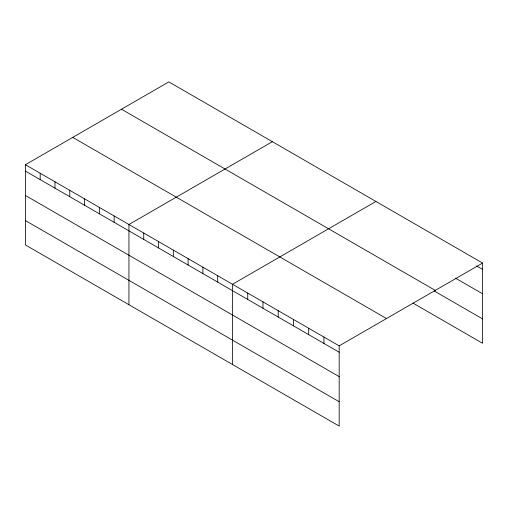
<?xml version="1.0" encoding="UTF-8"?>
<svg xmlns="http://www.w3.org/2000/svg" width="508" height="508" viewBox="0 0 508 508"><rect width="100%" height="100%" fill="white"/><g stroke="black" fill="none" stroke-linecap="round" stroke-linejoin="round"><path stroke-width="0.76" d="M25.4 164.713L339.173 345.865L339.173 426.098L25.4 244.945L25.4 164.713L168.827 81.902L482.6 263.055L482.6 343.287L413.023 303.124M272.371 141.681L128.943 224.492L128.943 304.724M375.92 201.466L232.493 284.27L232.493 364.503M339.173 345.865L482.6 263.055M476.637 265.995L482.6 269.437M455.435 278.124L482.6 293.808M121.495 109.226L435.267 290.386M434.226 290.989L482.6 318.916M72.733 137.382L386.505 318.535M25.4 171.088L339.173 352.241M25.4 195.459L339.173 376.619M25.4 220.574L339.173 401.726M323.933 337.064L323.933 343.446M308.693 328.27L308.693 334.645M293.453 319.469L293.453 325.85M278.213 310.667L278.213 317.049M262.973 301.873L262.973 308.248M247.733 293.072L247.733 299.453M217.697 275.73L217.697 282.111M202.908 267.189L202.908 273.571M188.112 258.655L188.112 265.03M173.323 250.114L173.323 256.489M158.528 241.573L158.528 247.948M143.739 233.032L143.739 239.408M114.154 215.951L114.154 222.333M99.358 207.41L99.358 213.792M84.569 198.869L84.569 205.251M69.774 190.329L69.774 196.71M54.985 181.788L54.985 188.17M40.189 173.247L40.189 179.629"/></g></svg>
